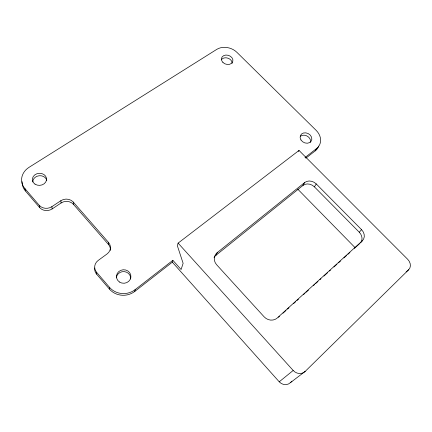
<?xml version="1.0" encoding="UTF-8"?>
<svg xmlns="http://www.w3.org/2000/svg" width="432" height="432" viewBox="0 0 432 432"><rect width="100%" height="100%" fill="white"/><g stroke="black" fill="none" stroke-linecap="round" stroke-linejoin="round"><path stroke-width="0.65" d="M172.33 262.175L279.234 381.807A8.408 7.727 60.2 0 0 290.45 382.628L305.219 371.374L408.677 269.752A8.122 6.701 43.7 0 0 407.722 259.335L299.02 150.439L178.108 243.119L177.358 245.759L183.125 263.304L181.105 269.525L172.859 260.307L172.33 262.175L134.849 291.368A17.966 16.81 -3.2 0 1 109.372 289.046L96.584 274.104L96.584 272.268A9.099 8.386 -5.8 0 1 98.177 260.447L107.066 253.946A8.986 8.17 -3.5 0 0 108.545 242.465L73.278 202.073A8.921 7.792 -4.3 0 0 60.853 200.707L51.856 206.685A8.996 7.76 -5.9 0 1 39.247 205.324L24.91 188.584A17.869 15.158 -4.7 0 1 29.084 167.308L216.74 49.388A14.618 11.448 17.6 0 1 236.93 52.358L316.105 130.313A15.217 12.415 27 0 1 316.597 148.522L315.257 150.844L305.824 158.193M110.317 250.414A8.921 8.127 -3.8 0 0 108.464 244.469L108.545 242.465M109.372 289.046L109.463 287.307L96.584 272.268M134.849 291.368L135.124 289.651L172.859 260.307M214.056 257.688A9.158 8.451 25.8 0 1 216.146 255.128L217.247 252.59L304.663 182.542A8.559 7.22 30.7 0 1 316.256 183.94L361.557 229.657A8.834 7.447 38.5 0 1 362.221 240.905L360.304 242.989M298.463 151.481L299.02 150.439M216.146 255.128L302.908 185.479L304.663 182.542M302.908 185.479A8.489 7.182 30.8 0 1 314.404 186.851L316.256 183.94M361.136 241.904A8.759 7.398 38.6 0 0 359.284 232.238L361.557 229.657M290.45 382.628L291.897 381.213M362.221 240.905L276.701 318.465L275.308 319.28A9.558 8.807 43.5 0 1 264.146 316.834L216.664 264.773A9.245 8.51 25.7 0 1 217.247 252.59M278.505 317.282L279.504 316.375M282.998 313.205L285.995 310.484M287.496 309.128L288.992 307.768M293.49 303.685L295.488 301.876M296.984 300.515L298.485 299.155M303.48 294.624L304.976 293.263M305.975 292.356L308.475 290.093M313.465 285.557L314.464 284.65M315.463 283.748L317.963 281.48M319.961 279.666L320.96 278.759M323.957 276.043L327.451 272.867M329.449 271.058L330.448 270.151M333.947 266.976L336.944 264.26M338.44 262.899L340.438 261.085M343.937 257.915L346.432 255.647M347.933 254.286L349.931 252.472M354.424 248.395L359.419 243.864M406.107 271.901L408.677 269.752M279.234 381.807L293.182 370.462A9.04 8.224 57 0 0 305.219 371.374M305.003 157.54L316.597 148.522M22.113 181.661A17.75 15.082 -4.9 0 0 25.402 190.928L39.641 207.571A8.932 7.717 -6.1 0 0 52.164 208.921L61.101 202.97A8.861 7.749 -4.5 0 1 73.44 204.32L108.464 244.469M314.404 186.851L359.284 232.238M297.767 189.167L355.147 247.709M178.108 243.119L293.182 370.462M24.91 188.584L25.402 190.928M39.247 205.324L39.641 207.571M51.856 206.685L52.164 208.921M60.853 200.707L61.101 202.97M73.278 202.073L73.44 204.32M32.789 181.948A7.069 6.005 -4.9 0 1 39.134 175.748A7.069 6.005 -4.9 0 1 46.78 180.398M116.365 277.609A7.187 6.723 -3.2 0 1 124.27 271.62A7.187 6.723 -3.2 0 1 130.648 278.953M300.537 136.204A6.048 4.946 27 0 1 307.557 136.318A6.048 4.946 27 0 1 310.387 142.43M221.567 59.454A5.837 4.59 17.6 0 1 228.107 58.244A5.837 4.59 17.6 0 1 232.141 63.331M135.124 289.651A18.09 16.907 -2.9 0 1 109.463 287.307M318.713 146.043A15.125 12.366 27 0 1 315.257 150.844M96.584 274.104A9.034 8.338 -6.1 0 1 94.743 267.953M34.997 184.135A7.117 6.037 -4.7 0 0 46.489 180.101A7.117 6.037 -4.7 0 0 36.904 173.75A7.117 6.037 -4.7 0 0 34.997 184.135M119.459 282.02A7.236 6.761 -2.8 0 0 130.891 277.155A7.236 6.761 -2.8 0 0 120.733 270.356A7.236 6.761 -2.8 0 0 119.459 282.02M300.958 139.952A6.086 4.963 27 0 0 311.132 141.242A6.086 4.963 27 0 0 305.861 132.856A6.086 4.963 27 0 0 300.958 139.952M222.955 62.483A5.875 4.601 17.6 0 0 232.691 61.776A5.875 4.601 17.6 0 0 225.871 55.053A5.875 4.601 17.6 0 0 222.955 62.483"/></g></svg>
